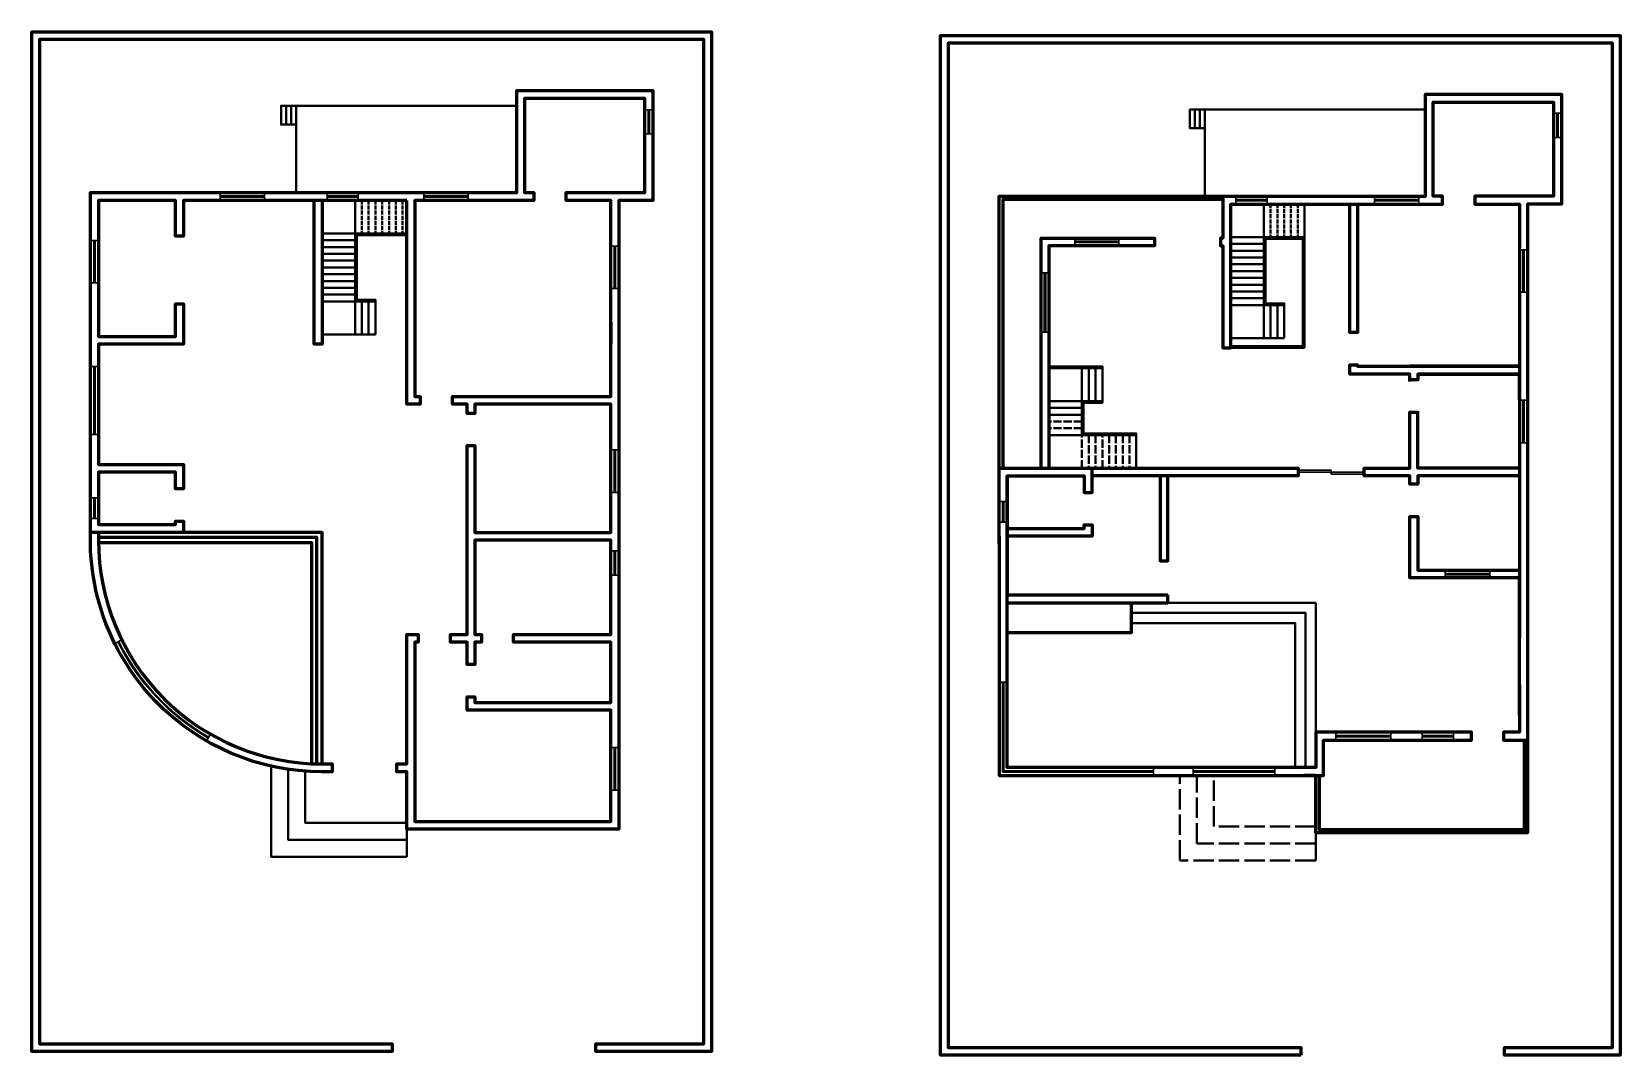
# Model space of a CAD drawing. Header units: millimetres. Extents: x 1897 to 48634, y 5874 to 35982.
import ezdxf

# ---------------------------------------------------------------- set-up
doc = ezdxf.new("R2010")
doc.units = ezdxf.units.MM
doc.linetypes.add('ACAD_ISO02W100', pattern=[15, 12, -3])
for name, color, linetype, lineweight in [('steps', 42, 'Continuous', 40), ('walls', 10, 'Continuous', 60), ('windows', 131, 'Continuous', 30)]:
    doc.layers.add(name, color=color, linetype=linetype, lineweight=lineweight)

msp = doc.modelspace()

# ---------------------------------------------------------------- linework, layer by layer
at = {"layer": 'steps'}
for p, q in [((11409, 31022), (11409, 30050)), ((38146, 30914), (38146, 29942)), ((39346, 30914), (39346, 26684)), ((12937, 30050), (10437, 30050)), ((11409, 30050), (11409, 29750)), ((11409, 30050), (11409, 28050)), ((39346, 29942), (37174, 29942)), ((38146, 29942), (38146, 29642)), ((38146, 29942), (38146, 27942)), ((11409, 29850), (10437, 29850)), ((11409, 29650), (10437, 29650)), ((11409, 29450), (10437, 29450)), ((11409, 29450), (11409, 29250)), ((38146, 29742), (37174, 29742)), ((38146, 29542), (37174, 29542)), ((39296, 29892), (39296, 26734)), ((11409, 29250), (10437, 29250)), ((11409, 29050), (10437, 29050)), ((38146, 29342), (37174, 29342)), ((38146, 29142), (37174, 29142)), ((38146, 29342), (38146, 29142)), ((11409, 28850), (10437, 28850)), ((11409, 28650), (10437, 28650)), ((38146, 28942), (37174, 28942)), ((38146, 28742), (37174, 28742)), ((38146, 28542), (37174, 28542)), ((11409, 28450), (10437, 28450)), ((11409, 28250), (10437, 28250)), ((11409, 28050), (10437, 28050)), ((11409, 28050), (12009, 28050)), ((11609, 28050), (11609, 27078)), ((11809, 28050), (11809, 27078)), ((12009, 28050), (12009, 27078)), ((38146, 28342), (37174, 28342)), ((38146, 28142), (37174, 28142)), ((38146, 27942), (37174, 27942)), ((38146, 27942), (38746, 27942)), ((38346, 27942), (38346, 26970)), ((38546, 27942), (38546, 26970)), ((11409, 27078), (12009, 27078)), ((37174, 26734), (39296, 26734)), ((37174, 26684), (39346, 26684)), ((38146, 26970), (38746, 26970)), ((32996, 26088), (32996, 25116)), ((33196, 26088), (33196, 25116)), ((32796, 25516), (32796, 25316)), ((32796, 25116), (31824, 25116)), ((32796, 24916), (31824, 24916)), ((32796, 25116), (33396, 25116)), ((32796, 24716), (31824, 24716)), ((32796, 24116), (31824, 24116)), ((39674, 19184), (39674, 15374)), ((12937, 12522), (12937, 11712)), ((39674, 12414), (39674, 11604))]:
    msp.add_line(p, q, dxfattribs=at)
at = {"layer": 'steps', "linetype": 'ACAD_ISO02W100', "ltscale": 10}
for p, q in [((11609, 31022), (11609, 30050)), ((11809, 31022), (11809, 30050)), ((12009, 31022), (12009, 30050)), ((12209, 31022), (12209, 30050)), ((12409, 31022), (12409, 30050)), ((12609, 31022), (12609, 30050)), ((12809, 31022), (12809, 30050)), ((38346, 30914), (38346, 29942)), ((38546, 30914), (38546, 29942)), ((38746, 30914), (38746, 29942)), ((38946, 30914), (38946, 29942)), ((39146, 30914), (39146, 29942)), ((39346, 30914), (39346, 29942))]:
    msp.add_line(p, q, dxfattribs=at)
at = {"layer": 'steps', "linetype": 'ACAD_ISO02W100', "ltscale": 20}
for p, q in [((32796, 24516), (31824, 24516)), ((32796, 24316), (31824, 24316)), ((32996, 24116), (32996, 23144)), ((33196, 24116), (33196, 23144)), ((33796, 24116), (33796, 23144)), ((33996, 24116), (33996, 23144)), ((34196, 24116), (34196, 23144))]:
    msp.add_line(p, q, dxfattribs=at)
at = {"layer": 'steps'}
for points in [[(9381, 33807), (9234, 33807), (9234, 33250), (9381, 33250)], [(9527, 33807), (9381, 33807), (9381, 33250), (9527, 33250)], [(9674, 33807), (9527, 33807), (9527, 33250), (9674, 33250)], [(36118, 33699), (35971, 33699), (35971, 33142), (36118, 33142)], [(36264, 33699), (36118, 33699), (36118, 33142), (36264, 33142)], [(36411, 33699), (36264, 33699), (36264, 33142), (36411, 33142)], [(31824, 25116), (32796, 25116), (32796, 26088), (31824, 26088)]]:
    msp.add_lwpolyline(points, close=True, dxfattribs=at)
for points in [[(16167, 33807), (9674, 33807), (9674, 31252)], [(42904, 33699), (36411, 33699), (36411, 31144)], [(10437, 30050), (11409, 30050), (11409, 31022)], [(37174, 29942), (38146, 29942), (38146, 30914)], [(12937, 30000), (11459, 30000), (11459, 28100), (12009, 28100), (12009, 27078)], [(39296, 29892), (38196, 29892), (38196, 27992), (38746, 27992), (38746, 26970)], [(10437, 27078), (11409, 27078), (11409, 28050), (10437, 28050)], [(37174, 26970), (38146, 26970), (38146, 27942), (37174, 27942)], [(31824, 26138), (33396, 26138), (33396, 25066), (32846, 25066), (32846, 24166), (34396, 24166), (34396, 23144)], [(34396, 24116), (32796, 24116), (32796, 26088), (33396, 26088)], [(35324, 19184), (39674, 19184)], [(34240, 18884), (39374, 18884), (39374, 14334)], [(34240, 18584), (39074, 18584), (39074, 14334)], [(12937, 11712), (8937, 11712), (8937, 14379)], [(12937, 12212), (9437, 12212), (9437, 14286)], [(12937, 12712), (9937, 12712), (9937, 14230)]]:
    msp.add_lwpolyline(points, dxfattribs=at)
at = {"layer": 'steps', "linetype": 'ACAD_ISO02W100', "ltscale": 20}
for points in [[(32796, 23144), (32796, 24116), (31824, 24116), (31824, 23144)], [(33396, 23144), (33396, 24116), (33596, 24116), (33596, 23144)]]:
    msp.add_lwpolyline(points, dxfattribs=at)
at = {"layer": 'steps', "linetype": 'ACAD_ISO02W100', "ltscale": 50}
for points in [[(39674, 11604), (35674, 11604), (35674, 14104)], [(39674, 12104), (36174, 12104), (36174, 14104)], [(39674, 12604), (36674, 12604), (36674, 14101)]]:
    msp.add_lwpolyline(points, dxfattribs=at)
at = {"layer": 'walls'}
for p, q in [((45674, 30914), (45674, 26144)), ((30594, 22914), (30594, 19414)), ((3857, 21252), (3627, 21252)), ((35094, 19414), (35324, 19414)), ((45804, 15144), (45804, 12414))]:
    msp.add_line(p, q, dxfattribs=at)
for points in [[(21496, 5982), (18496, 5982), (18496, 6212), (21667, 6212), (21667, 35752), (2127, 35752), (2127, 6212), (12496, 6212), (12496, 5982), (1897, 5982), (1897, 35982), (21897, 35982), (21897, 5982), (18496, 5982)], [(30364, 20914), (30364, 31144), (42904, 31144), (42904, 34144), (46904, 34144), (46904, 30914), (45904, 30914), (45904, 12414), (39674, 12414), (39674, 14104), (39904, 14104), (39904, 15144), (44254, 15144), (44254, 15374), (39674, 15374), (39674, 14334), (39674, 14334), (30594, 14334), (30594, 22914), (32864, 22914), (32864, 22426), (33094, 22426), (33094, 23144)], [(36944, 31144), (36944, 29914), (36870, 29915), (36870, 29683), (36944, 29683), (36944, 26684), (37174, 26684), (37174, 30914), (43404, 30914), (43404, 31144), (43134, 31144), (43134, 33914), (46674, 33914), (46674, 31144), (44354, 31144), (44354, 30914), (45674, 30914), (45674, 18144)], [(12937, 31022), (6357, 31022), (6357, 29969), (6127, 29969), (6127, 31022), (3857, 31022), (3857, 27022), (6127, 27022), (6127, 27974), (6357, 27974), (6357, 26792), (3857, 26792), (3857, 23252), (6357, 23252), (6357, 22534), (6127, 22534), (6127, 23022), (3857, 23022), (3857, 21482), (6127, 21482), (6127, 21584), (6357, 21584), (6357, 21252)], [(10437, 31022), (10437, 26792), (10207, 26792), (10207, 31022)], [(36944, 31044), (30464, 31044), (30464, 23144)], [(40904, 30914), (40904, 27132), (40674, 27132), (40674, 30914)], [(31594, 23144), (31594, 29914), (34929, 29914), (34929, 29684), (31824, 29684), (31824, 23144)], [(18937, 27450), (18937, 26950), (18937, 26800)], [(45674, 27342), (45674, 26842), (45674, 26692)], [(42444, 25690), (42444, 25914), (40674, 25914), (40674, 26182), (40904, 26182), (40904, 26144), (45674, 26144), (42444, 26144)], [(42674, 25914), (45674, 25914), (42674, 25914), (42674, 25740), (42444, 25740)], [(45674, 25144), (45674, 25914), (45674, 21144)], [(45674, 22914), (42674, 22914), (42674, 22673), (42444, 22673), (42444, 22914), (41102, 22914), (41102, 23144), (42444, 23144), (42444, 24790), (42674, 24790)], [(45674, 23144), (42674, 23144), (42674, 24819)], [(30364, 23144), (33094, 23144), (39161, 23144), (39161, 22914), (33094, 22914)], [(35094, 22914), (35094, 20414), (35324, 20414), (35324, 22914)], [(45674, 15874), (45674, 19914), (42444, 19914), (42444, 21723), (42674, 21723), (42674, 20144), (45674, 20144)], [(10437, 14442), (10437, 21252), (3857, 21252)], [(10287, 14443), (10287, 21102), (3857, 21102)], [(30594, 21374), (32864, 21374), (32864, 21476), (33094, 21476), (33094, 21144), (30594, 21144)], [(10137, 14449), (10137, 20952), (3857, 20952)], [(30594, 19414), (34594, 19414), (35094, 19414)], [(30594, 19184), (34594, 19184), (35324, 19184), (35324, 19414)], [(45674, 16774), (45674, 15374), (45204, 15374), (45204, 15144), (45904, 15144)], [(30364, 14334), (30364, 14104), (30594, 14104)], [(39774, 14104), (39774, 12514), (45904, 12514)]]:
    msp.add_lwpolyline(points, dxfattribs=at)
for points in [[(39233, 5874), (28634, 5874), (28634, 35874), (48634, 35874), (48634, 5874), (45233, 5874), (45233, 6104), (48404, 6104), (48404, 35644), (28864, 35644), (28864, 6104), (39233, 6104)], [(30594, 19184), (34240, 19184), (34240, 18303), (30594, 18303)]]:
    msp.add_lwpolyline(points, close=True, dxfattribs=at)
msp.add_lwpolyline([(3857, 21252), (3857, 21022, 0.414214), (10437, 14442), (10737, 14442), (10737, 14212), (10437, 14212, -0.42375), (3627, 21252), (3627, 31252), (16167, 31252), (16167, 34252), (20167, 34252), (20167, 31022), (19167, 31022), (19167, 12522), (12937, 12522), (12937, 14212), (12637, 14212), (12637, 14442), (12937, 14442), (12937, 18252), (13267, 18252), (13267, 18022), (13167, 18022), (13167, 12752), (18937, 12752), (18937, 16022), (14707, 16022), (14707, 16418), (14937, 16418), (14937, 16252), (18937, 16252), (18937, 18022), (16075, 18022), (16075, 18252), (18937, 18252), (18937, 21022), (14937, 21022), (14937, 18252), (15125, 18252), (15125, 18022), (14937, 18022), (14937, 17368), (14707, 17368), (14707, 18022), (14217, 18022), (14217, 18252), (14707, 18252), (14707, 23806), (14937, 23806), (14937, 21252), (18937, 21252), (18937, 25022), (14937, 25022), (14937, 24756), (14707, 24756), (14707, 25022), (14272, 25022), (14272, 25252), (18937, 25252), (18937, 31022), (17616, 31022), (17616, 31252), (19937, 31252), (19937, 34022), (16397, 34022), (16397, 31252), (16666, 31252), (16666, 31022), (13167, 31022), (13167, 25252), (13322, 25252), (13322, 25022), (12937, 25022), (12937, 31022)], format="xyb", dxfattribs=at)
at = {"layer": 'walls', "ltscale": 50}
msp.add_lwpolyline([(30364, 21144), (30364, 14104), (35674, 14104), (39674, 14104), (39324, 14104)], dxfattribs=at)
at = {"layer": 'windows'}
for p, q in [((19930, 33690), (20160, 33690)), ((20032, 33690), (20032, 32976)), ((20072, 33690), (20072, 32976)), ((46668, 33583), (46898, 33583)), ((46769, 33583), (46769, 32868)), ((46809, 33583), (46809, 32868)), ((20167, 32976), (19937, 32976)), ((46904, 32868), (46674, 32868)), ((7444, 31252), (7444, 31022)), ((8749, 31157), (7444, 31157)), ((8749, 31117), (7444, 31117)), ((8749, 31252), (8749, 31022)), ((10586, 31022), (10586, 31252)), ((11503, 31157), (10586, 31157)), ((11503, 31117), (10586, 31117)), ((11503, 31252), (11503, 31022)), ((14738, 31157), (13433, 31157)), ((14738, 31117), (13433, 31117)), ((13434, 31252), (13434, 31022)), ((14738, 31252), (14738, 31022)), ((37323, 30914), (37323, 31144)), ((38241, 31049), (37323, 31049)), ((38241, 31009), (37323, 31009)), ((38241, 31144), (38241, 30914)), ((42710, 31049), (41405, 31049)), ((42710, 31009), (41405, 31009)), ((41406, 31144), (41406, 30914)), ((42710, 31144), (42710, 30914)), ((32582, 29914), (32582, 29684)), ((33886, 29914), (33886, 29684)), ((3857, 29844), (3627, 29844)), ((3722, 29844), (3722, 28592)), ((3762, 29844), (3762, 28592)), ((19167, 29678), (18937, 29678)), ((19032, 29678), (19032, 28426)), ((19072, 29678), (19072, 28426)), ((33885, 29819), (32580, 29819)), ((33885, 29779), (32580, 29779)), ((45904, 29570), (45674, 29570)), ((45769, 29570), (45769, 28319)), ((45809, 29570), (45809, 28319)), ((3857, 28592), (3627, 28592)), ((31594, 28888), (31824, 28888)), ((31689, 28888), (31689, 27145)), ((31729, 28888), (31729, 27145)), ((19167, 28426), (18937, 28426)), ((45904, 28319), (45674, 28319)), ((31594, 27146), (31824, 27146)), ((3627, 26137), (3857, 26137)), ((3722, 26137), (3722, 24137)), ((3762, 26137), (3762, 24137)), ((45904, 25144), (45674, 25144)), ((45769, 25144), (45769, 23893)), ((45809, 25144), (45809, 23893)), ((3627, 24137), (3857, 24137)), ((45904, 23893), (45674, 23893)), ((19167, 23681), (18937, 23681)), ((19032, 23681), (19032, 22430)), ((19072, 23681), (19072, 22430)), ((39161, 23089), (40131, 23089)), ((39161, 23029), (41102, 23029)), ((40131, 23029), (40131, 23089)), ((40131, 23029), (40131, 22969)), ((40131, 22969), (41102, 22969)), ((3627, 22268), (3857, 22268)), ((3722, 22268), (3722, 21666)), ((3762, 22268), (3762, 21666)), ((19167, 22430), (18937, 22430)), ((30364, 22160), (30594, 22160)), ((30459, 22160), (30459, 21558)), ((30499, 22160), (30499, 21558)), ((3857, 21666), (3627, 21666)), ((30594, 21558), (30364, 21558)), ((18930, 20711), (19160, 20711)), ((19032, 20711), (19032, 19997)), ((19072, 20711), (19072, 19997)), ((43485, 20144), (43485, 19914)), ((44800, 20144), (44800, 19914)), ((19167, 19997), (18937, 19997)), ((44800, 20049), (43485, 20049)), ((44800, 20009), (43485, 20009)), ((44800, 20009), (43485, 20009)), ((4338, 17991), (4544, 18093)), ((30594, 16846), (30364, 16846)), ((30459, 16846), (30459, 14199)), ((30499, 16846), (30499, 14239)), ((7041, 15119), (7156, 15318)), ((41889, 15279), (40269, 15279)), ((41889, 15239), (40269, 15239)), ((40270, 15374), (40270, 15144)), ((41889, 15374), (41889, 15144)), ((42808, 15144), (42808, 15374)), ((43726, 15279), (42808, 15279)), ((43726, 15239), (42808, 15239)), ((43726, 15374), (43726, 15144)), ((19167, 14925), (18937, 14925)), ((19032, 14925), (19032, 13674)), ((19072, 14925), (19072, 13674)), ((34899, 14199), (30459, 14199)), ((34899, 14239), (30499, 14239)), ((34899, 14334), (34899, 14104)), ((36064, 14334), (36064, 14104)), ((38475, 14239), (36064, 14239)), ((38475, 14199), (36064, 14199)), ((38475, 14334), (38475, 14104)), ((19167, 13674), (18937, 13674))]:
    msp.add_line(p, q, dxfattribs=at)
msp.add_lwpolyline([(10207, 31022), (10207, 31022)], close=True, dxfattribs=at)
for radius in [6710, 6680]:
    msp.add_arc((10437, 21022), radius, 206.4263, 240.0935, dxfattribs=at)

doc.saveas('drawing.dxf')
